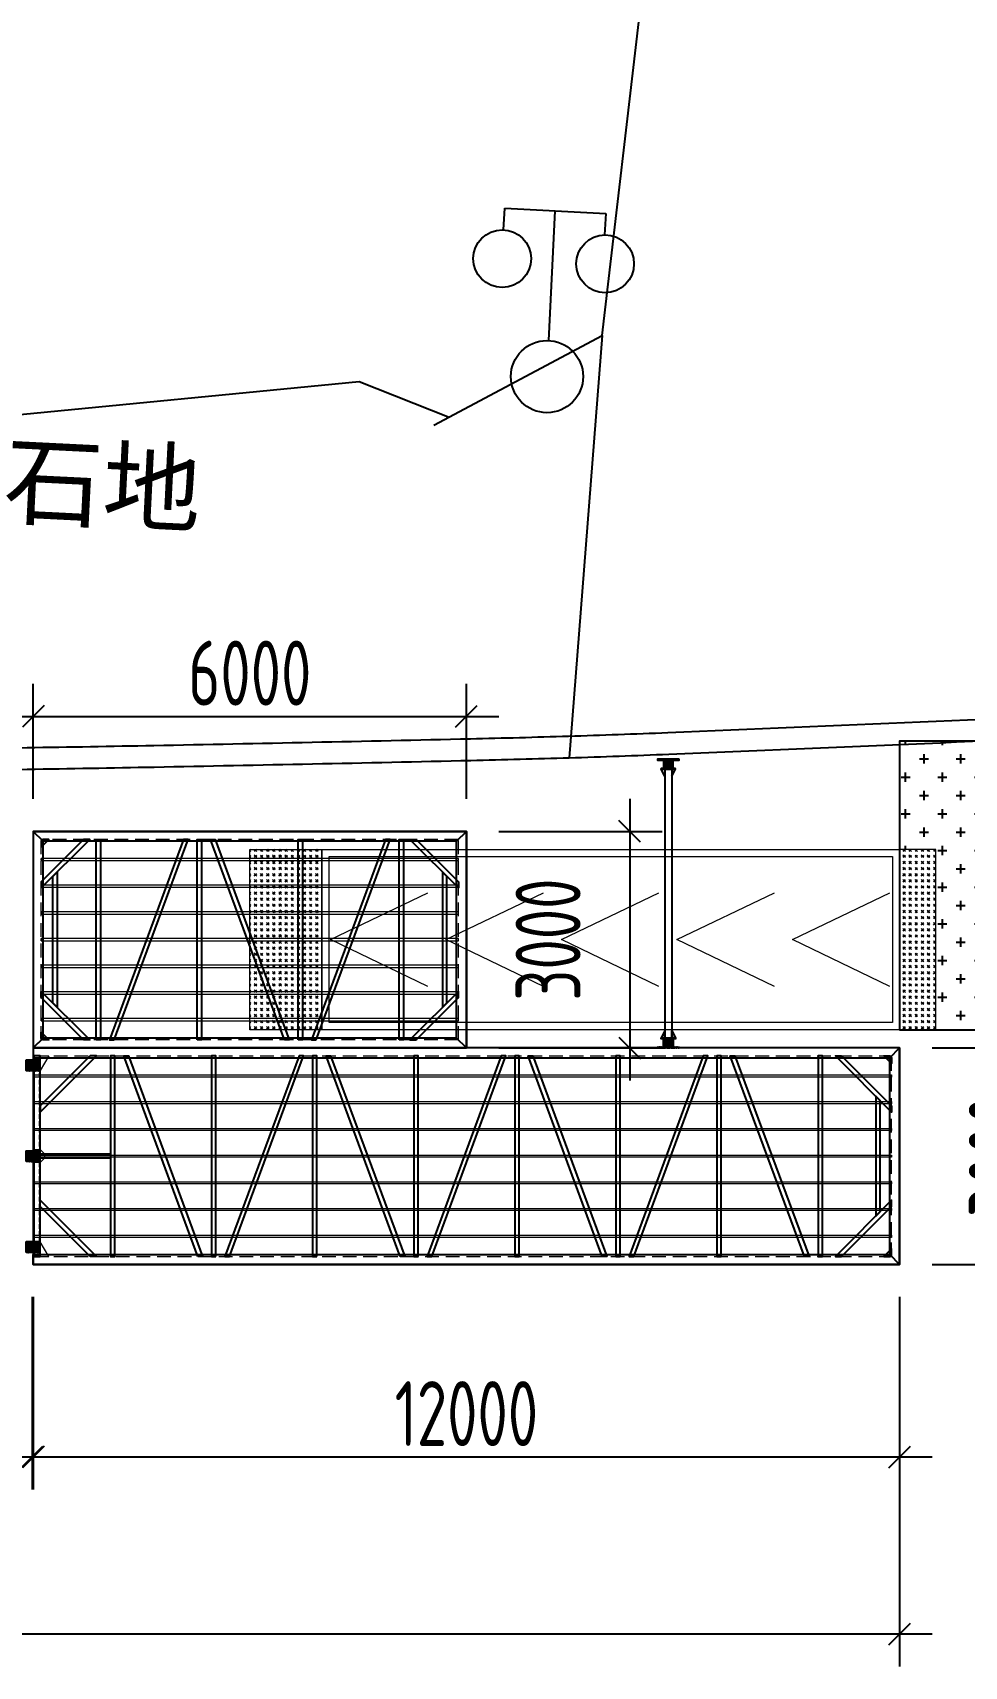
# Model space of a CAD drawing. Header units: millimetres. Extents: x 4 to 2106212, y -117026 to 198097.
# Drawn here: x 1129789 to 1142692, y 118236 to 140871 of the extents above; entities that cross this region are included whole.
import ezdxf
from ezdxf.enums import TextEntityAlignment as Align

# ---------------------------------------------------------------- set-up
doc = ezdxf.new("R2010")
doc.units = ezdxf.units.MM
for name, pattern in [('CENTER', [0.6, 0.375, -0.075, 0.075, -0.075]), ('CENTER2', [28.575, 19.05, -3.175, 3.175, -3.175]), ('HIDDEN', [9.525, 6.35, -3.175])]:
    doc.linetypes.add(name, pattern=pattern)
for name, color, linetype in [('HR-pontoon', 161, 'Continuous'), ('粗实线', 7, 'Continuous'), ('连接端梁', 130, 'Continuous'), ('铝横梁', 220, 'Continuous')]:
    doc.layers.add(name, color=color, linetype=linetype)
for name, color, linetype, lineweight in [('加强板', 140, 'Continuous', 18), ('抱桩器', 1, 'Continuous', 18), ('橡胶块', 30, 'Continuous', 9), ('虚线', 1, 'CENTER2', 0), ('铝龙骨', 7, 'Continuous', 9)]:
    doc.layers.add(name, color=color, linetype=linetype, lineweight=lineweight)
doc.styles.add('hztxt', font='ros1.shx', dxfattribs={"width": 0.8, "bigfont": 'hztxt.shx'})
doc.styles.add('宋体', font='')
doc.styles.get('宋体').set_extended_font_data('SimSun')
doc.linetypes.add('10422', pattern='A,2,[150,AAA.SHX,S=1,R=0,X=0,Y=1],2,[177,AAA.SHX,S=1,R=0,X=0,Y=0.8],1e-09', length=4)
doc.linetypes.add('444', pattern='A,4.5,[145,AAA.SHX,S=1,R=0,X=0,Y=1],4.5,-0.5,[146,AAA.SHX,S=1,R=0,X=0,Y=0],-0.5', length=10)
doc.dimstyles.new('DIM-300', dxfattribs={"dimscale": 300, "dimtxt": 3, "dimasz": 1, "dimexe": 1.5, "dimexo": 1.5, "dimgap": 0.5, "dimtad": 1, "dimdec": 0, "dimzin": 0, "dimdsep": 46, "dimtxsty": 'hztxt', "dimblk": 'OBLIQUE', "dimcen": 0, "dimdle": 1.5, "dimclrd": 9, "dimclre": 9, "dimclrt": 6, "dimadec": 0, "dimazin": 0, "dimtfac": 1, "dimtdec": 0, "dimtix": 1, "dimtofl": 0, "dimtmove": 2, "dimatfit": 0, "dimfxl": 5, "dimtolj": 1, "dimtzin": 0, "dimarcsym": 0})
pattern_1 = [(225, (43212.285, 45564.743), (4.49012806, -4.49012806), []), (225, (43207.795, 45564.743), (4.49012806, -4.49012806), [7.9375, -1.5875, 0, -1.5875])]
pattern_2 = [(225, (-344287.005, -129412.7357), (4.49012806, -4.49012806), []), (225, (-344291.495, -129412.7357), (4.49012806, -4.49012806), [7.9375, -1.5875, 0, -1.5875])]

# ---------------------------------------------------------------- blocks, each defined once
blk = doc.blocks.new('_Oblique')
at = {"color": 0, "linetype": 'ByBlock', "lineweight": -2}
blk.add_line((-0.5, -0.5), (0.5, 0.5), dxfattribs=at)
blk = doc.blocks.new('*D77')
at = {"color": 9, "lineweight": -2, "transparency": 16777216}
for p, q in [((1129796, 130255), (1129796, 131848)), ((1135796, 130255), (1135796, 131848)), ((1129346, 131398), (1136246, 131398))]:
    blk.add_line(p, q, dxfattribs=at)
at = {"layer": 'Defpoints', "color": 0, "transparency": 16777216}
for p in [(1135796, 131398), (1129796, 129805), (1135796, 129805)]:
    blk.add_point(p, dxfattribs=at)
at = {"color": 9, "lineweight": -2, "transparency": 16777216, "xscale": 300, "yscale": 300, "zscale": 300, "rotation": 180}
blk.add_blockref('_Oblique', (1129796, 131398), dxfattribs=at)
at = {"color": 9, "lineweight": -2, "transparency": 16777216, "xscale": 300, "yscale": 300, "zscale": 300}
blk.add_blockref('_Oblique', (1135796, 131398), dxfattribs=at)
at = {"color": 6, "transparency": 16777216, "insert": (1132796, 131998), "char_height": 900, "attachment_point": 5, "style": 'hztxt'}
blk.add_mtext('\\A1;6000', dxfattribs=at)
blk = doc.blocks.new('*D78')
at = {"color": 9, "lineweight": -2, "transparency": 16777216}
for p, q in [((1138059, 130255), (1138059, 126355)), ((1136246, 129805), (1138509, 129805)), ((1136246, 126805), (1138509, 126805))]:
    blk.add_line(p, q, dxfattribs=at)
at = {"layer": 'Defpoints', "color": 0, "transparency": 16777216}
for p in [(1135796, 129805), (1135796, 126805), (1138059, 126805)]:
    blk.add_point(p, dxfattribs=at)
at = {"color": 9, "lineweight": -2, "transparency": 16777216, "xscale": 300, "yscale": 300, "zscale": 300}
for p, rotation in [((1138059, 129805), 90), ((1138059, 126805), 270)]:
    blk.add_blockref('_Oblique', p, dxfattribs=dict(at, rotation=rotation))
at = {"color": 6, "transparency": 16777216, "insert": (1136927, 128305), "char_height": 900, "attachment_point": 5, "rotation": 90, "style": 'hztxt'}
blk.add_mtext('\\A1;3000', dxfattribs=at)
blk = doc.blocks.new('*U583')
at = {"layer": '抱桩器'}
h = blk.add_hatch(dxfattribs=at)
h.set_pattern_fill('GOST_GLASS', color=252, scale=10, angle=90)
h.set_pattern_definition([(135, (-669974.417, -109419.865), (5e-15, 84.852814), [50, -70]), (135, (-669974.417, -109398.65), (5e-15, 84.852814), [20, -100]), (135, (-669995.63, -109419.865), (5e-15, 84.852814), [20, -100])])
h.paths.add_polyline_path([(-3750, 1250), (-3750, -1250), (-4750, -1250), (-4750, 1250)])
h = blk.add_hatch(dxfattribs=at)
h.set_pattern_fill('GOST_GLASS', color=252, scale=10, angle=90)
h.set_pattern_definition([(135, (-673974.717, -109419.865), (5e-15, 84.852814), [50, -70]), (135, (-673974.717, -109398.65), (5e-15, 84.852814), [20, -100]), (135, (-673995.93, -109419.865), (5e-15, 84.852814), [20, -100])])
h.paths.add_polyline_path([(4250, 1250), (4250, -1250), (4750, -1250), (4750, 1250)])
at = {"layer": '抱桩器', "color": 252}
for points in [[(-3750, 1250), (-3750, -1250), (-4750, -1250), (-4750, 1250)], [(4250, -1250), (-3750, -1250), (-3750, 1250), (4250, 1250)], [(4150, -1150), (-3650, -1150), (-3650, 1150), (4150, 1150)], [(4250, 1250), (4250, -1250), (4750, -1250), (4750, 1250)]]:
    blk.add_lwpolyline(points, close=True, dxfattribs=at)
for points in [[(-2284, -650), (-3634, 0), (-2284, 650)], [(-684, -650), (-2034, 0), (-684, 650)], [(916, -650), (-434, 0), (916, 650)], [(2516, -650), (1166, 0), (2516, 650)], [(4116, -650), (2766, 0), (4116, 650)]]:
    blk.add_lwpolyline(points, dxfattribs=at)
blk = doc.blocks.new('*U584')
at = {"color": 0, "linetype": 'ByBlock', "lineweight": -2, "transparency": 16777216}
blk.add_blockref('*U583', (0, 0), dxfattribs=at)
blk = doc.blocks.new('MT-ZP')
h = blk.add_hatch()
h.set_pattern_fill('CROSS', color=252, scale=40)
h.set_pattern_definition([(0, (46060, 0), (254, 254), [127, -381]), (90, (46123.5, -63.5), (-254, 254), [127, -381])])
h.paths.add_polyline_path([(726284, 262476), (726284, 260976), (726784, 260976), (726784, 258476), (729284, 258476), (729284, 262476)])
at = {"layer": 'HR-pontoon', "color": 252}
for points in [[(726284, 258476), (729284, 258476), (729284, 262476), (726284, 262476)], [(714284, 261226), (714284, 258226), (720284, 258226), (720284, 261226)], [(714284, 258226), (714284, 255226), (726284, 255226), (726284, 258226)]]:
    blk.add_lwpolyline(points, close=True, dxfattribs=at)
at = {"color": 252}
blk.add_blockref('*U584', (722034, 259726), dxfattribs=at)
blk = doc.blocks.new('*U75')
blk.add_blockref('MT-ZP', (-692747, -252919))
blk = doc.blocks.new('*U76')
at = {"color": 0, "linetype": 'ByBlock', "lineweight": -2, "transparency": 16777216}
blk.add_blockref('*U75', (0, 0), dxfattribs=at)
blk = doc.blocks.new('*D524')
at = {"color": 9, "lineweight": -2, "transparency": 16777216}
for p, q in [((1144268, 127255), (1144268, 123355)), ((1142246, 126805), (1144718, 126805)), ((1142246, 123805), (1144718, 123805))]:
    blk.add_line(p, q, dxfattribs=at)
at = {"layer": 'Defpoints', "color": 0, "transparency": 16777216}
for p in [(1141796, 126805), (1141796, 123805), (1144268, 123805)]:
    blk.add_point(p, dxfattribs=at)
at = {"color": 9, "lineweight": -2, "transparency": 16777216, "xscale": 300, "yscale": 300, "zscale": 300}
for p, rotation in [((1144268, 126805), 90), ((1144268, 123805), 270)]:
    blk.add_blockref('_Oblique', p, dxfattribs=dict(at, rotation=rotation))
at = {"color": 6, "transparency": 16777216, "insert": (1143205, 125305), "char_height": 900, "attachment_point": 5, "rotation": 90, "style": 'hztxt'}
blk.add_mtext('\\A1;3000', dxfattribs=at)
blk = doc.blocks.new('*D530')
at = {"color": 9, "lineweight": -2, "transparency": 16777216}
for p, q in [((1117781, 123355), (1117781, 120688)), ((1129781, 123355), (1129781, 120688)), ((1117331, 121138), (1130231, 121138))]:
    blk.add_line(p, q, dxfattribs=at)
at = {"layer": 'Defpoints', "color": 0, "transparency": 16777216}
for p in [(1117781, 123805), (1129781, 123805), (1129781, 121138)]:
    blk.add_point(p, dxfattribs=at)
at = {"color": 9, "lineweight": -2, "transparency": 16777216, "xscale": 300, "yscale": 300, "zscale": 300, "rotation": 180}
blk.add_blockref('_Oblique', (1117781, 121138), dxfattribs=at)
at = {"color": 9, "lineweight": -2, "transparency": 16777216, "xscale": 300, "yscale": 300, "zscale": 300}
blk.add_blockref('_Oblique', (1129781, 121138), dxfattribs=at)
at = {"color": 6, "transparency": 16777216, "insert": (1123781, 121738), "char_height": 900, "attachment_point": 5, "style": 'hztxt'}
blk.add_mtext('\\A1;12000', dxfattribs=at)
blk = doc.blocks.new('*D531')
at = {"color": 9, "lineweight": -2, "transparency": 16777216}
for p, q in [((1129796, 123355), (1129796, 120688)), ((1141796, 123355), (1141796, 120688)), ((1129346, 121138), (1142246, 121138))]:
    blk.add_line(p, q, dxfattribs=at)
at = {"layer": 'Defpoints', "color": 0, "transparency": 16777216}
for p in [(1129796, 123805), (1141796, 123805), (1141796, 121138)]:
    blk.add_point(p, dxfattribs=at)
at = {"color": 9, "lineweight": -2, "transparency": 16777216, "xscale": 300, "yscale": 300, "zscale": 300, "rotation": 180}
blk.add_blockref('_Oblique', (1129796, 121138), dxfattribs=at)
at = {"color": 9, "lineweight": -2, "transparency": 16777216, "xscale": 300, "yscale": 300, "zscale": 300}
blk.add_blockref('_Oblique', (1141796, 121138), dxfattribs=at)
at = {"color": 6, "transparency": 16777216, "insert": (1135796, 121738), "char_height": 900, "attachment_point": 5, "style": 'hztxt'}
blk.add_mtext('\\A1;12000', dxfattribs=at)
blk = doc.blocks.new('*D525')
at = {"color": 9, "lineweight": -2, "transparency": 16777216}
for p, q in [((1071721, 123355), (1071721, 118236)), ((1141796, 123355), (1141796, 118236)), ((1071271, 118686), (1142246, 118686))]:
    blk.add_line(p, q, dxfattribs=at)
at = {"layer": 'Defpoints', "color": 0, "transparency": 16777216}
for p in [(1071721, 123805), (1141796, 123805), (1141796, 118686)]:
    blk.add_point(p, dxfattribs=at)
at = {"color": 9, "lineweight": -2, "transparency": 16777216, "xscale": 300, "yscale": 300, "zscale": 300, "rotation": 180}
blk.add_blockref('_Oblique', (1071721, 118686), dxfattribs=at)
at = {"color": 9, "lineweight": -2, "transparency": 16777216, "xscale": 300, "yscale": 300, "zscale": 300}
blk.add_blockref('_Oblique', (1141796, 118686), dxfattribs=at)
at = {"color": 6, "transparency": 16777216, "insert": (1106759, 119286), "char_height": 900, "attachment_point": 5, "style": 'hztxt'}
blk.add_mtext('\\A1;70075', dxfattribs=at)
blk = doc.blocks.new('连接加强板')
at = {"layer": '加强板'}
blk.add_lwpolyline([(-194915, -559), (-194915, -359), (-195115, -479), (-195115, -559)], close=True, dxfattribs=at)
for centre in [(-195095, -519), (-194995, -519)]:
    blk.add_circle(centre, 9, dxfattribs=at)
blk = doc.blocks.new('*U1190')
at = {"layer": '加强板', "rotation": 90.00000000000001}
blk.add_blockref('连接加强板', (-459, 195015), dxfattribs=at)
blk = doc.blocks.new('*U1191')
at = {"color": 0, "linetype": 'ByBlock', "lineweight": -2, "transparency": 16777216}
blk.add_blockref('*U1190', (0, 0), dxfattribs=at)
blk = doc.blocks.new('*U1192')
at = {"layer": '加强板', "rotation": 90.00000000000001}
blk.add_blockref('连接加强板', (-459, 195015), dxfattribs=at)
blk = doc.blocks.new('*U1193')
at = {"color": 0, "linetype": 'ByBlock', "lineweight": -2, "transparency": 16777216}
blk.add_blockref('*U1192', (0, 0), dxfattribs=at)
blk = doc.blocks.new('*U1194')
at = {"layer": '加强板'}
blk.add_lwpolyline([(10, -90), (-70, -90), (-70, 90), (10, 90), (70, 30), (70, -30), (10, -90)], dxfattribs=at)
for centre in [(-30, 50), (-30, -50)]:
    blk.add_circle(centre, 9, dxfattribs=at)
blk = doc.blocks.new('*U1195')
at = {"color": 0, "linetype": 'ByBlock', "lineweight": -2, "transparency": 16777216}
blk.add_blockref('*U1194', (0, 0), dxfattribs=at)
blk = doc.blocks.new('橡胶块')
h = blk.add_hatch()
h.set_pattern_fill('ANSI36', color=2, scale=2)
h.paths.add_polyline_path([(0, 70, 0.414213562), (-10, 80), (-180, 80, 0.414213562), (-190, 70), (-190, -70, 0.414213562), (-180, -80), (-10, -80, 0.414213562), (0, -70)])
h.paths.add_polyline_path([(-166.93, 50, -1), (-153.07, 50, -1)], flags=16)
h.paths.add_polyline_path([(-153.07, -50, -1), (-166.93, -50, -1)], flags=16)
h.paths.add_polyline_path([(-36.93, 50, -1), (-23.07, 50, -1)], flags=16)
h.paths.add_polyline_path([(-23.07, -50, -1), (-36.93, -50, -1)], flags=16)
at = {"layer": '橡胶块', "color": 1, "linetype": 'CENTER', "ltscale": 0.36}
for p, q in [((-167.623, 50), (-152.377, 50)), ((-160, 42.377), (-160, 57.623)), ((-22.377, 50), (-37.623, 50)), ((-30, 42.377), (-30, 57.623)), ((-167.623, -50), (-152.377, -50)), ((-160, -42.377), (-160, -57.623)), ((-22.377, -50), (-37.623, -50)), ((-30, -42.377), (-30, -57.623))]:
    blk.add_line(p, q, dxfattribs=at)
at = {"layer": '橡胶块', "color": 2}
blk.add_lwpolyline([(0, 70), (0, -70, -0.414213562), (-10, -80), (-180, -80, -0.414213562), (-190, -70), (-190, 70, -0.414213562), (-180, 80), (-10, 80, -0.414213562)], format="xyb", close=True, dxfattribs=at)
at = {"layer": '橡胶块', "color": 5}
for centre in [(-160, 50), (-30, 50), (-160, -50), (-30, -50)]:
    blk.add_circle(centre, 6.93, dxfattribs=at)
blk = doc.blocks.new('*U1997')
h = blk.add_hatch()
h.set_pattern_fill('ANSI35', color=4, angle=180)
h.set_pattern_definition(pattern_1)
h.paths.add_polyline_path([(24, -89), (36, -89), (36, -67), (24, -67)])
h.paths.add_polyline_path([(24, -31), (36, -31), (36, 11), (24, 11)])
h.paths.add_polyline_path([(-100, 11), (100, 11), (100, 21), (-100, 21)])
h.paths.add_polyline_path([(-36, -31), (-24, -31), (-24, 11), (-36, 11)])
h.paths.add_polyline_path([(-36, -89), (-24, -89), (-24, -67), (-36, -67)])
h = blk.add_hatch()
h.set_pattern_fill('ANSI35', color=4, angle=180)
h.set_pattern_definition(pattern_2)
h.paths.add_polyline_path([(-129, -116), (-150, -116), (-150, -104), (-129, -104)])
h.paths.add_polyline_path([(111, -116), (-111, -116), (-111, -104), (111, -104)])
h.paths.add_polyline_path([(150, -116), (129, -116), (129, -104), (150, -104)])
h.paths.add_polyline_path([(66, -104), (54, -104), (54, -67), (66, -67)])
h.paths.add_polyline_path([(66, -31), (54, -31), (54, -4), (66, -4)])
h.paths.add_polyline_path([(6, -31), (-6, -31), (-6, -4), (6, -4)])
h.paths.add_polyline_path([(6, -104), (-6, -104), (-6, -67), (6, -67)])
h.paths.add_polyline_path([(-54, -104), (-66, -104), (-66, -67), (-54, -67)])
h.paths.add_polyline_path([(-54, -31), (-66, -31), (-66, -4), (-54, -4)])
at = {"color": 4}
for points in [[(100, 11), (-100, 11), (-100, 21), (100, 21), (100, 11)], [(-36, -89), (-36, 11), (-24, 11), (-24, -89), (-36, -89)], [(24, -89), (24, 11), (36, 11), (36, -89), (24, -89)], [(150, -116), (-150, -116), (-150, -104), (150, -104), (150, -116)], [(-66, -104), (-66, -4), (-54, -4), (-54, -104), (-66, -104)], [(-6, -104), (-6, -4), (6, -4), (6, -104), (-6, -104)], [(54, -104), (54, -4), (66, -4), (66, -104), (54, -104)]]:
    blk.add_lwpolyline(points, dxfattribs=at)
at = {"layer": 'Defpoints', "color": 4}
for points in [[(-100, 21), (-50, 21), (-50, 121), (-100, 21)], [(100, 21), (50, 21), (50, 121), (100, 21)]]:
    blk.add_lwpolyline(points, dxfattribs=at)
at = {"layer": 'Defpoints', "color": 4, "linetype": 'CENTER', "ltscale": 2}
for points in [[(-129, -116), (-111, -116), (-111, -104), (-129, -104)], [(-66, -31), (-54, -31), (-54, -67), (-66, -67)], [(-36, -31), (-24, -31), (-24, -67), (-36, -67)], [(-6, -31), (6, -31), (6, -67), (-6, -67)], [(24, -31), (36, -31), (36, -67), (24, -67)], [(54, -31), (66, -31), (66, -67), (54, -67)], [(129, -116), (111, -116), (111, -104), (129, -104)]]:
    blk.add_lwpolyline(points, close=True, dxfattribs=at)
for points in [[(-120, -99), (-120, -111), (-120, -121)], [(-66, -49), (66, -49)], [(-66, -49), (66, -49)], [(120, -99), (120, -111), (120, -121)]]:
    blk.add_lwpolyline(points, dxfattribs=at)
blk = doc.blocks.new('*U2004')
at = {"layer": '粗实线', "color": 0, "linetype": 'ByBlock', "lineweight": -2, "transparency": 16777216}
blk.add_blockref('*U1997', (0, 0), dxfattribs=at)
blk = doc.blocks.new('*U2005')
h = blk.add_hatch()
h.set_pattern_fill('ANSI35', color=4, angle=180)
h.set_pattern_definition(pattern_1)
h.paths.add_polyline_path([(24, -89), (36, -89), (36, -67), (24, -67)])
h.paths.add_polyline_path([(24, -31), (36, -31), (36, 11), (24, 11)])
h.paths.add_polyline_path([(-100, 11), (100, 11), (100, 21), (-100, 21)])
h.paths.add_polyline_path([(-36, -31), (-24, -31), (-24, 11), (-36, 11)])
h.paths.add_polyline_path([(-36, -89), (-24, -89), (-24, -67), (-36, -67)])
h = blk.add_hatch()
h.set_pattern_fill('ANSI35', color=4, angle=180)
h.set_pattern_definition(pattern_2)
h.paths.add_polyline_path([(-129, -116), (-150, -116), (-150, -104), (-129, -104)])
h.paths.add_polyline_path([(111, -116), (-111, -116), (-111, -104), (111, -104)])
h.paths.add_polyline_path([(150, -116), (129, -116), (129, -104), (150, -104)])
h.paths.add_polyline_path([(66, -104), (54, -104), (54, -67), (66, -67)])
h.paths.add_polyline_path([(66, -31), (54, -31), (54, -4), (66, -4)])
h.paths.add_polyline_path([(6, -31), (-6, -31), (-6, -4), (6, -4)])
h.paths.add_polyline_path([(6, -104), (-6, -104), (-6, -67), (6, -67)])
h.paths.add_polyline_path([(-54, -104), (-66, -104), (-66, -67), (-54, -67)])
h.paths.add_polyline_path([(-54, -31), (-66, -31), (-66, -4), (-54, -4)])
at = {"color": 4}
for points in [[(100, 11), (-100, 11), (-100, 21), (100, 21), (100, 11)], [(-36, -89), (-36, 11), (-24, 11), (-24, -89), (-36, -89)], [(24, -89), (24, 11), (36, 11), (36, -89), (24, -89)], [(150, -116), (-150, -116), (-150, -104), (150, -104), (150, -116)], [(-66, -104), (-66, -4), (-54, -4), (-54, -104), (-66, -104)], [(-6, -104), (-6, -4), (6, -4), (6, -104), (-6, -104)], [(54, -104), (54, -4), (66, -4), (66, -104), (54, -104)]]:
    blk.add_lwpolyline(points, dxfattribs=at)
at = {"layer": 'Defpoints', "color": 4}
for points in [[(-100, 21), (-50, 21), (-50, 121), (-100, 21)], [(100, 21), (50, 21), (50, 121), (100, 21)]]:
    blk.add_lwpolyline(points, dxfattribs=at)
at = {"layer": 'Defpoints', "color": 4, "linetype": 'CENTER', "ltscale": 2}
for points in [[(-129, -116), (-111, -116), (-111, -104), (-129, -104)], [(-66, -31), (-54, -31), (-54, -67), (-66, -67)], [(-36, -31), (-24, -31), (-24, -67), (-36, -67)], [(-6, -31), (6, -31), (6, -67), (-6, -67)], [(24, -31), (36, -31), (36, -67), (24, -67)], [(54, -31), (66, -31), (66, -67), (54, -67)], [(129, -116), (111, -116), (111, -104), (129, -104)]]:
    blk.add_lwpolyline(points, close=True, dxfattribs=at)
for points in [[(-120, -99), (-120, -111), (-120, -121)], [(-66, -49), (66, -49)], [(-66, -49), (66, -49)], [(120, -99), (120, -111), (120, -121)]]:
    blk.add_lwpolyline(points, dxfattribs=at)
blk = doc.blocks.new('*U1996')
at = {"layer": '粗实线', "color": 0, "linetype": 'ByBlock', "lineweight": -2, "transparency": 16777216}
blk.add_blockref('*U2005', (0, 0), dxfattribs=at)
blk = doc.blocks.new('*U1971')
at = {"layer": '粗实线', "color": 4}
for points in [[(-50, 1863), (-50, -1863)], [(50, 1863), (50, -1863)]]:
    blk.add_lwpolyline(points, dxfattribs=at)
at = {"layer": '粗实线', "color": 4, "xscale": -1, "rotation": 179.9999997006857}
blk.add_blockref('*U1996', (0, 1884), dxfattribs=at)
at = {"layer": '粗实线', "color": 4, "rotation": 359.9999997006856}
blk.add_blockref('*U2004', (0, -1884), dxfattribs=at)
blk = doc.blocks.new('*U1972')
at = {"color": 0, "linetype": 'ByBlock', "lineweight": -2, "transparency": 16777216}
blk.add_blockref('*U1971', (0, 0), dxfattribs=at)
blk = doc.blocks.new('jytkjyk')
at = {"layer": '粗实线', "color": 252}
for p, q in [((520395, 136674), (522079, 151097)), ((519031, 138139, 100000), (519046, 138439, 100000)), ((519046, 138439, 100000), (520444, 138367, 100000)), ((519656, 136605, 100000), (519745, 138403, 100000)), ((520444, 138367, 100000), (520429, 138068, 100000)), ((518065, 135433), (520395, 136674)), ((520395, 136674, 13497), (519938, 130825, 13497)), ((511789, 135526), (517030, 136038)), ((517030, 136038), (518275, 135545))]:
    blk.add_line(p, q, dxfattribs=at)
for centre, radius in [((519011, 137740, 100000), 400), ((520436, 137668, 100000), 400), ((519631, 136106, 100000), 500)]:
    blk.add_circle(centre, radius, dxfattribs=at)
at = {"layer": '粗实线', "color": 252, "linetype": '444'}
for centre, radius, start, end in [((374450, 3658298), 3530179, 272.3842, 272.497756), ((483543, 1700180), 1569483, 271.1187, 271.278791), ((515194, 282309), 151258, 271.27879, 271.79402), ((515741, 264842), 133783, 271.79402, 272.3842), ((506257, 536984), 406065, 270.62317, 271.1187)]:
    blk.add_arc(centre, radius, start, end, dxfattribs=at)
at = {"layer": '粗实线', "color": 252, "linetype": '10422'}
for centre, radius, start, end in [((374450, 3658298), 3530479, 272.3842, 272.499215), ((515741, 264842), 134083, 271.79402, 272.3842), ((506257, 536984), 406365, 270.62317, 271.1187), ((483543, 1700180), 1569783, 271.1187, 271.278791), ((515194, 282309), 151558, 271.27879, 271.79402)]:
    blk.add_arc(centre, radius, start, end, dxfattribs=at)
blk.add_blockref('*U1972', (521312, 128805))
at = {"layer": '粗实线', "color": 252, "linetype": 'Continuous', "style": '宋体'}
blk.add_text('石地', height=1000, rotation=357.1643, dxfattribs=at).set_placement((513481, 134627, 100000), align=Align.MIDDLE)

msp = doc.modelspace()

# ---------------------------------------------------------------- linework, layer by layer
at = {"color": 3}
for points in [[(1135796.3777, 129805.0096), (1135660.3777, 129669.0096), (1129932.3777, 129669.0096), (1129796.3777, 129805.0096), (1135796.3777, 129805.0096)], [(1129796.3775, 126805.0093), (1129796.3775, 126669.0093), (1141660.3775, 126669.0093), (1141796.3775, 126805.0093), (1129796.3775, 126805.0093)], [(1135796.3777, 126805.0096), (1135660.3777, 126941.0096), (1129932.3777, 126941.0096), (1129796.3777, 126805.0096), (1135796.3777, 126805.0096)], [(1129796.3775, 123805.0093), (1129796.3775, 123941.0093), (1141660.3775, 123941.0093), (1141796.3775, 123805.0093), (1129796.3775, 123805.0093)]]:
    msp.add_lwpolyline(points, dxfattribs=at)
at = {"color": 3, "elevation": 0.0005}
for points in [[(1129796.3777, 126805.0096), (1129932.3777, 126941.0096), (1129932.3777, 129669.0096), (1129796.3777, 129805.0096), (1129796.3777, 126805.0096)], [(1135796.3777, 126805.0096), (1135660.3777, 126941.0096), (1135660.3777, 129669.0096), (1135796.3777, 129805.0096), (1135796.3777, 126805.0096)], [(1141796.3775, 123805.0093), (1141660.3775, 123941.0093), (1141660.3775, 126669.0093), (1141796.3775, 126805.0093), (1141796.3775, 123805.0093)]]:
    msp.add_lwpolyline(points, dxfattribs=at)
at = {"layer": '虚线', "color": 1, "linetype": 'HIDDEN', "ltscale": 30}
for p, q in [((1135685.3777, 129694.0096), (1129907.3777, 129694.0096)), ((1129907.3777, 126916.0096, 0.0005), (1129907.3777, 129694.0096, 0.0005)), ((1135685.3777, 126916.0096, 0.0005), (1135685.3777, 129694.0096, 0.0005)), ((1135685.3777, 126916.0096), (1129907.3777, 126916.0096)), ((1129796.3775, 126694.0093), (1141685.3775, 126694.0093)), ((1141685.3775, 123916.0093, 0.0005), (1141685.3775, 126694.0093, 0.0005)), ((1129796.3775, 123916.0093), (1141685.3775, 123916.0093))]:
    msp.add_line(p, q, dxfattribs=at)
at = {"layer": '虚线', "color": 1, "linetype": 'HIDDEN', "ltscale": 10}
msp.add_line((1129884.8775, 123916.0093, 0.0005), (1129884.8775, 126694.0093), dxfattribs=at)
at = {"layer": '连接端梁', "color": 6}
msp.add_lwpolyline([(1129803.8775, 126694.0093), (1129803.8775, 123916.0093), (1129893.8775, 123916.0093), (1129893.8775, 126694.0093)], close=True, dxfattribs=at)
at = {"layer": '铝横梁', "color": 243}
for points, elevation in [([(1129928.5909, 129694.0096), (1129907.3777, 129672.7964), (1129907.3777, 129587.9436), (1130013.4437, 129694.0096)], 0.0005), ([(1130666.3777, 126916.0096), (1130666.3777, 129694.0096), (1130726.3777, 129694.0096), (1130726.3777, 126916.0096)], -0.0005), ([(1130915.3393, 126916.0096), (1131941.3772, 129694.0096), (1131877.4156, 129694.0096), (1130851.3777, 126916.0096)], -0.0005), ([(1132066.3777, 126916.0096), (1132066.3777, 129694.0096), (1132126.3777, 129694.0096), (1132126.3777, 126916.0096)], -0.0005), ([(1133277.4161, 126916.0096), (1132251.3781, 129694.0096), (1132315.3397, 129694.0096), (1133341.3777, 126916.0096)], -0.0005), ([(1133466.3777, 126916.0096), (1133466.3777, 129694.0096), (1133526.3777, 129694.0096), (1133526.3777, 126916.0096)], -0.0005), ([(1133715.3393, 126916.0096), (1134741.3772, 129694.0096), (1134677.4156, 129694.0096), (1133651.3777, 126916.0096)], -0.0005), ([(1134866.3777, 126916.0096), (1134866.3777, 129694.0096), (1134926.3777, 129694.0096), (1134926.3777, 126916.0096)], -0.0005), ([(1130066.3777, 127428.7611), (1130066.3777, 129181.2582), (1130126.3777, 129241.2582), (1130126.3777, 127368.7611)], -0.0005), ([(1135526.3777, 127428.7611), (1135526.3777, 129181.2582), (1135466.3777, 129241.2582), (1135466.3777, 127368.7611)], -0.0005), ([(1129928.5909, 126916.0096), (1129907.3777, 126937.2228), (1129907.3777, 127022.0756), (1130013.4437, 126916.0096)], 0.0005), ([(1130926.3775, 123916.0093), (1130926.3775, 126694.0093), (1130866.3775, 126694.0093), (1130866.3775, 123916.0093)], -0.0005), ([(1132077.4159, 123916.0093), (1131051.3779, 126694.0093), (1131115.3395, 126694.0093), (1132141.3775, 123916.0093)], -0.0005), ([(1132326.3775, 123916.0093), (1132326.3775, 126694.0093), (1132266.3775, 126694.0093), (1132266.3775, 123916.0093)], -0.0005), ([(1132515.3391, 123916.0093), (1133541.377, 126694.0093), (1133477.4154, 126694.0093), (1132451.3775, 123916.0093)], -0.0005), ([(1133726.3775, 123916.0093), (1133726.3775, 126694.0093), (1133666.3775, 126694.0093), (1133666.3775, 123916.0093)], -0.0005), ([(1134877.4159, 123916.0093), (1133851.3779, 126694.0093), (1133915.3395, 126694.0093), (1134941.3775, 123916.0093)], -0.0005), ([(1135126.3775, 123916.0093), (1135126.3775, 126694.0093), (1135066.3775, 126694.0093), (1135066.3775, 123916.0093)], -0.0005), ([(1135315.3391, 123916.0093), (1136341.377, 126694.0093), (1136277.4154, 126694.0093), (1135251.3775, 123916.0093)], -0.0005), ([(1136526.3775, 123916.0093), (1136526.3775, 126694.0093), (1136466.3775, 126694.0093), (1136466.3775, 123916.0093)], -0.0005), ([(1137677.4159, 123916.0093), (1136651.3779, 126694.0093), (1136715.3395, 126694.0093), (1137741.3775, 123916.0093)], -0.0005), ([(1137926.3775, 123916.0093), (1137926.3775, 126694.0093), (1137866.3775, 126694.0093), (1137866.3775, 123916.0093)], -0.0005), ([(1138115.3391, 123916.0093), (1139141.377, 126694.0093), (1139077.4154, 126694.0093), (1138051.3775, 123916.0093)], -0.0005), ([(1139326.3775, 123916.0093), (1139326.3775, 126694.0093), (1139266.3775, 126694.0093), (1139266.3775, 123916.0093)], -0.0005), ([(1140477.4159, 123916.0093), (1139451.3779, 126694.0093), (1139515.3395, 126694.0093), (1140541.3775, 123916.0093)], -0.0005), ([(1140726.3775, 123916.0093), (1140726.3775, 126694.0093), (1140666.3775, 126694.0093), (1140666.3775, 123916.0093)], -0.0005), ([(1140992.4128, 126694.0093), (1141685.3775, 126001.0447), (1141685.3775, 125916.1919), (1140907.56, 126694.0093)], 0.0005), ([(1141664.1643, 126694.0093), (1141685.3775, 126672.7961), (1141685.3775, 126587.9433), (1141579.3115, 126694.0093)], 0.0005), ([(1141526.3775, 124534.8268), (1141526.3775, 126075.1919), (1141466.3775, 126135.1919), (1141466.3775, 124474.8268)], -0.0005), ([(1140992.4128, 123916.0093), (1141685.3775, 124608.974), (1141685.3775, 124693.8268), (1140907.56, 123916.0093)], 0.0005), ([(1141664.1643, 123916.0093), (1141685.3775, 123937.2225), (1141685.3775, 124022.0754), (1141579.3115, 123916.0093)], 0.0005)]:
    msp.add_lwpolyline(points, close=True, dxfattribs=dict(at, elevation=elevation))
for points in [[(1130494.2763, 129694.0096), (1129907.3777, 129107.111), (1129907.3777, 129022.2582), (1130579.1291, 129694.0096)], [(1135098.4791, 129694.0096), (1135685.3777, 129107.111), (1135685.3777, 129022.2582), (1135013.6262, 129694.0096)], [(1130494.2763, 126916.0096), (1129907.3777, 127502.9082), (1129907.3777, 127587.7611), (1130579.1291, 126916.0096)], [(1135098.4791, 126916.0096), (1135685.3777, 127502.9082), (1135685.3777, 127587.7611), (1135013.6262, 126916.0096)], [(1130586.8421, 126694.0093), (1129893.8775, 126001.0447), (1129893.8775, 125916.1919), (1130671.695, 126694.0093)], [(1130866.3775, 125275.0093), (1129893.8775, 125275.0093), (1129893.8775, 125335.0093), (1130866.3775, 125335.0093)], [(1130586.8421, 123916.0093), (1129893.8775, 124608.974), (1129893.8775, 124693.8268), (1130671.695, 123916.0093)]]:
    msp.add_lwpolyline(points, close=True, dxfattribs=at)
at = {"layer": '铝龙骨', "color": 0}
for points in [[(1129907.3777, 129400.0096), (1129907.3777, 129430.0096), (1129907.3777, 129400.0096), (1135685.3777, 129400.0096), (1135685.3777, 129430.0096), (1129907.3777, 129430.0096)], [(1129907.3777, 129030.0096), (1129907.3777, 129060.0096), (1129907.3777, 129030.0096), (1135685.3777, 129030.0096), (1135685.3777, 129060.0096), (1129907.3777, 129060.0096)], [(1129907.3777, 128660.0096), (1129907.3777, 128690.0096), (1129907.3777, 128660.0096), (1135685.3777, 128660.0096), (1135685.3777, 128690.0096), (1129907.3777, 128690.0096)], [(1129907.3777, 128290.0096), (1129907.3777, 128320.0096), (1129907.3777, 128290.0096), (1135685.3777, 128290.0096), (1135685.3777, 128320.0096), (1129907.3777, 128320.0096)], [(1129907.3777, 127920.0096), (1129907.3777, 127950.0096), (1129907.3777, 127920.0096), (1135685.3777, 127920.0096), (1135685.3777, 127950.0096), (1129907.3777, 127950.0096)], [(1129907.3777, 127550.0096), (1129907.3777, 127580.0096), (1129907.3777, 127550.0096), (1135685.3777, 127550.0096), (1135685.3777, 127580.0096), (1129907.3777, 127580.0096)], [(1129907.3777, 127180.0096), (1129907.3777, 127210.0096), (1129907.3777, 127180.0096), (1135685.3777, 127180.0096), (1135685.3777, 127210.0096), (1129907.3777, 127210.0096)], [(1141685.3775, 126400.0093), (1141685.3775, 126430.0093), (1141685.3775, 126400.0093), (1129797.3775, 126400.0093), (1129797.3775, 126430.0093), (1141685.3775, 126430.0093)], [(1141685.3775, 126030.0093), (1141685.3775, 126060.0093), (1141685.3775, 126030.0093), (1129797.3775, 126030.0093), (1129797.3775, 126060.0093), (1141685.3775, 126060.0093)], [(1141685.3775, 125660.0093), (1141685.3775, 125690.0093), (1141685.3775, 125660.0093), (1129797.3775, 125660.0093), (1129797.3775, 125690.0093), (1141685.3775, 125690.0093)], [(1141685.3775, 125290.0093), (1141685.3775, 125320.0093), (1141685.3775, 125290.0093), (1129797.3775, 125290.0093), (1129797.3775, 125320.0093), (1141685.3775, 125320.0093)], [(1141685.3775, 124920.0093), (1141685.3775, 124950.0093), (1141685.3775, 124920.0093), (1129797.3775, 124920.0093), (1129797.3775, 124950.0093), (1141685.3775, 124950.0093)], [(1141685.3775, 124550.0093), (1141685.3775, 124580.0093), (1141685.3775, 124550.0093), (1129797.3775, 124550.0093), (1129797.3775, 124580.0093), (1141685.3775, 124580.0093)], [(1141685.3775, 124180.0093), (1141685.3775, 124210.0093), (1141685.3775, 124180.0093), (1129797.3775, 124180.0093), (1129797.3775, 124210.0093), (1141685.3775, 124210.0093)]]:
    msp.add_lwpolyline(points, dxfattribs=at)

# ---------------------------------------------------------------- block references
for name, p in [('jytkjyk', (617280.9173, -0.001, 0.0005)), ('*U76', (1108258.8937, 121497.9818)), ('*U1195', (1129883.8775, 125305.0093))]:
    msp.add_blockref(name, p)
at = {"xscale": -1}
msp.add_blockref('*U1191', (1129913.8775, 126594.0093), dxfattribs=at)
at = {"rotation": 180}
msp.add_blockref('*U1193', (1129913.8775, 124016.0093), dxfattribs=at)
at = {"layer": '橡胶块'}
for p in [(1129883.8775, 126564.0093), (1129883.8775, 125305.0093), (1129883.8775, 124046.0093)]:
    msp.add_blockref('橡胶块', p, dxfattribs=at)

# ---------------------------------------------------------------- dimensions: what is measured, and where the dimension line sits
for base, p1, p2, picture, middle in [((1135796.3769, 131397.7081), (1129796.377, 129805.0104), (1135796.3769, 129805.0104), '*D77', (1132796.377, 131997.7081)), ((1141796.3769, 118686.4269), (1071721.3775, 123805.0093), (1141796.3769, 123805.0096), '*D525', (1106758.8772, 119286.4269)), ((1129781.3777, 121137.639), (1117781.3777, 123805.0093), (1129781.3777, 123805.0093), '*D530', (1123781.3777, 121737.639)), ((1141796.3769, 121137.639), (1129796.3777, 123805.0093), (1141796.3769, 123805.0096), '*D531', (1135796.3773, 121737.639))]:
    dim = msp.add_linear_dim(base=base, p1=p1, p2=p2, dimstyle='DIM-300')
    dim.commit()
    dim.dimension.update_dxf_attribs({"geometry": picture, "text_midpoint": middle})
for base, p1, p2, angle, picture, middle in [((1138059.3881, 126805.0103), (1135796.3769, 129805.0104), (1135796.3769, 126805.0103), 90, '*D78', (1136927.3711, 128305.0103)), ((1144267.6929, 123805.0096), (1141796.3769, 126805.0084), (1141796.3769, 123805.0096), 89.9999997, '*D524', (1143204.6654, 125305.009))]:
    dim = msp.add_linear_dim(base=base, p1=p1, p2=p2, angle=angle, dimstyle='DIM-300')
    dim.commit()
    dim.dimension.update_dxf_attribs({"geometry": picture, "text_midpoint": middle, "dimtype": 160})

doc.saveas('drawing.dxf')
